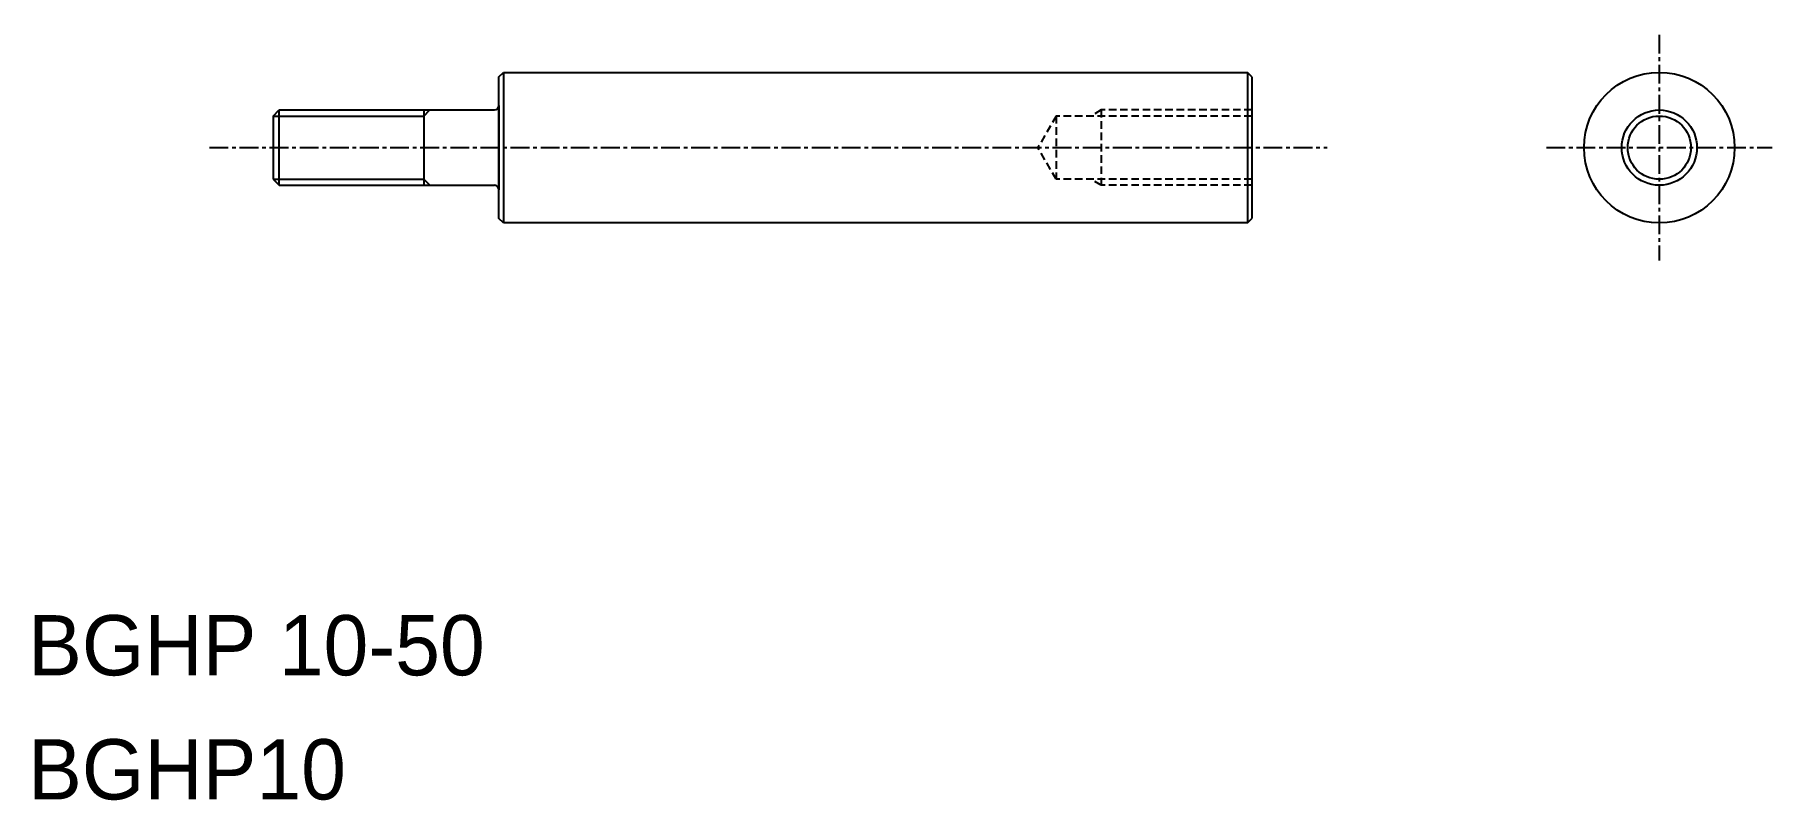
# Model space of a CAD drawing. Extents: x 59 to 174, y 44 to 95.
import ezdxf

# ---------------------------------------------------------------- set-up
doc = ezdxf.new("R2010")
doc.units = 0
doc.linetypes.add('CENTER', pattern=[2, 1.25, -0.25, 0.25, -0.25])
doc.linetypes.add('DASHED', pattern=[0.75, 0.5, -0.25])
doc.layers.get('0').update_dxf_attribs({"linetype": 'CONTINUOUS'})
doc.layers.add('CENTER', color=1, linetype='CENTER')

msp = doc.modelspace()

# ---------------------------------------------------------------- linework, layer by layer
at = {"color": 7, "linetype": 'CONTINUOUS'}
for p, q in [((89.74, 91.76), (90.04, 92.06)), ((89.74, 82.36), (89.74, 91.76)), ((90.04, 92.06), (139.44, 92.06)), ((90.04, 92.06), (90.04, 82.06)), ((139.44, 92.06), (139.44, 82.06)), ((139.74, 91.76), (139.44, 92.06)), ((139.74, 91.76), (139.74, 82.36)), ((74.74, 89.16), (75.14, 89.56)), ((74.74, 89.16), (74.74, 84.96)), ((75.14, 89.56), (89.44, 89.56)), ((75.14, 84.56), (75.14, 89.56)), ((84.74, 89.56), (84.74, 84.56)), ((89.74, 89.86), (89.74, 84.26)), ((74.74, 84.96), (75.14, 84.56)), ((75.14, 84.56), (89.44, 84.56)), ((90.04, 82.06), (89.74, 82.36)), ((139.44, 82.06), (90.04, 82.06)), ((139.44, 82.06), (139.74, 82.36))]:
    msp.add_line(p, q, dxfattribs=at)
at = {"color": 3, "linetype": 'CONTINUOUS'}
for p, q in [((74.74, 89.16), (84.74, 89.16)), ((84.74, 89.16), (85.14, 89.56)), ((74.74, 84.96), (84.74, 84.96)), ((84.74, 84.96), (85.14, 84.56))]:
    msp.add_line(p, q, dxfattribs=at)
at = {"color": 3, "linetype": 'DASHED'}
for p, q in [((126.74, 89.16), (125.53, 87.06)), ((126.74, 89.16), (126.74, 84.96)), ((139.74, 89.16), (126.74, 89.16)), ((129.74, 89.56), (129.13, 89.21)), ((129.74, 89.56), (129.74, 84.56)), ((139.74, 89.56), (129.74, 89.56)), ((126.74, 84.96), (125.53, 87.06)), ((139.74, 84.96), (126.74, 84.96)), ((129.74, 84.56), (129.13, 84.91)), ((139.74, 84.56), (129.74, 84.56))]:
    msp.add_line(p, q, dxfattribs=at)
at = {"color": 7, "linetype": 'CONTINUOUS'}
for radius in [5, 2.1]:
    msp.add_circle((166.8, 87.06), radius, dxfattribs=at)
at = {"color": 3, "linetype": 'CONTINUOUS'}
msp.add_circle((166.8, 87.06), 2.5, dxfattribs=at)
at = {"color": 7, "linetype": 'CONTINUOUS'}
for centre, start, end in [((89.44, 89.86), 270, 0), ((89.44, 84.26), 0, 90)]:
    msp.add_arc(centre, 0.3, start, end, dxfattribs=at)
at = {"layer": 'CENTER', "color": 1, "linetype": 'CENTER'}
for p, q in [((166.8, 94.56), (166.8, 79.56)), ((70.51, 87.06), (144.74, 87.06)), ((159.3, 87.06), (174.3, 87.06))]:
    msp.add_line(p, q, dxfattribs=at)

# ---------------------------------------------------------------- texts
at = {"color": 7, "linetype": 'CONTINUOUS'}
for s, p in [('BGHP 10-50', (58.47, 52.02)), ('BGHP10', (58.47, 43.78))]:
    msp.add_text(s, height=4, dxfattribs=at).set_placement(p)

doc.saveas('drawing.dxf')
